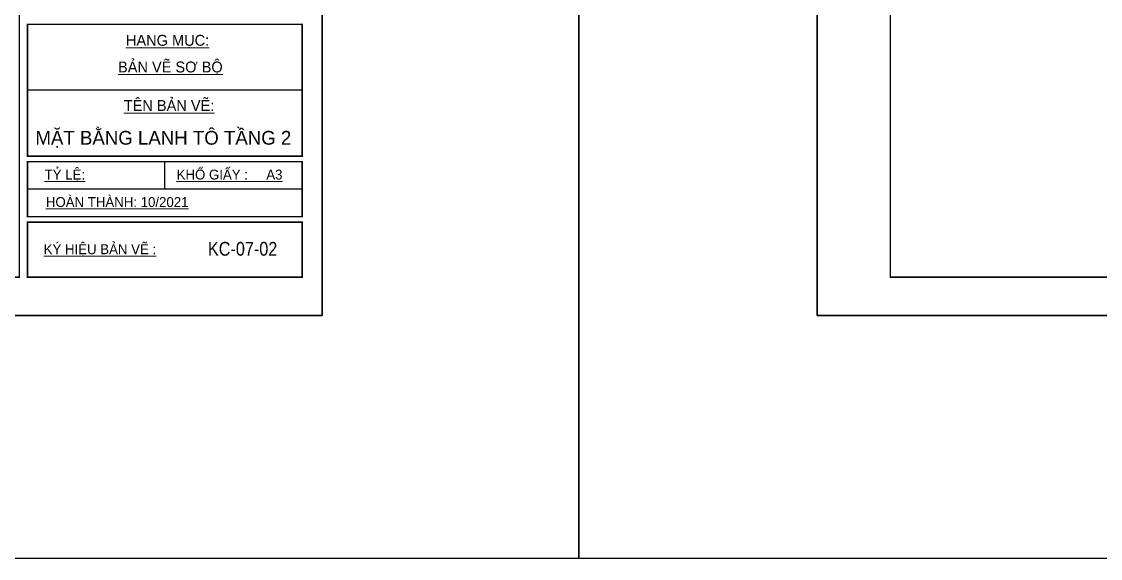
# Model space of a CAD drawing. Extents: x -2098986 to 943, y -1296280 to 73591.
# Drawn here: x -1641447 to -1629666, y -1280800 to -1274938 of the extents above; entities that cross this region are included whole.
import ezdxf
from ezdxf.enums import TextEntityAlignment as Align

# ---------------------------------------------------------------- set-up
doc = ezdxf.new("R2010")
doc.units = 0
doc.header["$LTSCALE"] = 150
doc.layers.get('Defpoints').update_dxf_attribs({"lineweight": 18})
for name, color, linetype, lineweight in [('05.Text', 253, 'Continuous', 18), ('11.Khung bo', 32, 'Continuous', 50), ('12.Khung', 36, 'Continuous', 25), ('G-ANNO-TTLB', 6, 'Continuous', 9), ('KCVN-THAY', 7, 'Continuous', 25)]:
    doc.layers.add(name, color=color, linetype=linetype, lineweight=lineweight)
doc.layers.add('Tpl_Bound', color=1, linetype='Continuous', plot=False)
doc.styles.add('vnarialH', font='')
doc.styles.add('VnAvantH', font='')
doc.styles.get('vnarialH').set_extended_font_data('.VnArialH')
doc.styles.get('VnAvantH').set_extended_font_data('.VnAvantH')

# ---------------------------------------------------------------- blocks, each defined once
blk = doc.blocks.new('*U4')
at = {"layer": 'KCVN-THAY', "color": 140}
blk.add_lwpolyline([(214871.76, 86966.68), (215381.8, 86966.68), (215381.8, 86579.68), (214871.76, 86579.68)], close=True, dxfattribs=at)
blk = doc.blocks.new('100')
at = {"layer": '11.Khung bo', "const_width": 26.7}
for points in [[(1860913, -945240), (1860913, -916940), (1896063, -916940), (1896063, -945240)], [(1860913, -945240), (1860913, -916940), (1896063, -916940), (1896063, -945240)], [(1860913, -945240), (1860913, -916940), (1896063, -916940), (1896063, -945240)], [(1896213, -943040), (1901213, -943040), (1901213, -940640), (1896213, -940640)], [(1896213, -943040), (1901213, -943040), (1901213, -940640), (1896213, -940640)], [(1896213, -943040), (1901213, -943040), (1901213, -940640), (1896213, -940640)], [(1896213, -944140), (1901213, -944140), (1901213, -943140), (1896213, -943140)], [(1896213, -944140), (1901213, -944140), (1901213, -943140), (1896213, -943140)], [(1896213, -944140), (1901213, -944140), (1901213, -943140), (1896213, -943140)], [(1896213, -945240), (1901213, -945240), (1901213, -944240), (1896213, -944240)], [(1896213, -945240), (1901213, -945240), (1901213, -944240), (1896213, -944240)], [(1896213, -945240), (1901213, -945240), (1901213, -944240), (1896213, -944240)]]:
    blk.add_lwpolyline(points, close=True, dxfattribs=at)
at = {"layer": '12.Khung'}
for p, q in [((1901213, -941840), (1896213, -941840)), ((1901213, -941840), (1896213, -941840)), ((1901213, -941840), (1896213, -941840)), ((1898713, -943640), (1898713, -943140)), ((1898713, -943640), (1898713, -943140)), ((1898713, -943640), (1898713, -943140)), ((1901213, -943640), (1896213, -943640)), ((1901213, -943640), (1896213, -943640)), ((1901213, -943640), (1896213, -943640))]:
    blk.add_line(p, q, dxfattribs=at)
blk.add_lwpolyline([(1901579, -945940), (1901579, -916240), (1859580, -916240), (1859580, -945940)], close=True, dxfattribs=at)
blk.add_lwpolyline([(1901579, -945940), (1901579, -916240), (1859580, -916240), (1859580, -945940)], close=True, dxfattribs=at)
blk.add_lwpolyline([(1901579, -945940), (1901579, -916240), (1859580, -916240), (1859580, -945940)], close=True, dxfattribs=at)
at = {"layer": '05.Text', "style": 'VnAvantH'}
for s, height, p in [('%%Uh¹ng môc:', 198, (1898005, -941030)), ('%%Uh¹ng môc:', 198, (1898005, -941030)), ('%%Uh¹ng môc:', 198, (1898005, -941030)), ('%%Ub¶n vÏ s¬ bé', 198, (1897861, -941515)), ('%%Ub¶n vÏ s¬ bé', 198, (1897861, -941515)), ('%%Ub¶n vÏ s¬ bé', 198, (1897861, -941515)), ('%%Utªn b¶n vÏ:', 198, (1897966, -942216)), ('%%Utªn b¶n vÏ:', 198, (1897966, -942216)), ('%%Utªn b¶n vÏ:', 198, (1897966, -942216)), ('%%Utû lÖ:', 180, (1896525, -943464)), ('%%UKHæ GIÊY :     A3', 180, (1898928, -943464)), ('%%Uhoµn thµnh: 10/2021', 180, (1896548, -943964)), ('%%Uký hiÖu b¶n vÏ :', 180, (1896508, -944823))]:
    blk.add_text(s, height=height, dxfattribs=at).set_placement(p)

msp = doc.modelspace()

# ---------------------------------------------------------------- linework, layer by layer
at = {"layer": 'Tpl_Bound', "color": 1}
for points in [[(-1663363, -1278147.9), (-1663363, -1260327.9), (-1638163, -1260327.9), (-1638163, -1278147.9)], [(-1632760.4, -1278147.9), (-1632760.4, -1260327.9), (-1607560.4, -1260327.9), (-1607560.4, -1278147.9)]]:
    msp.add_lwpolyline(points, close=True, dxfattribs=at)

# ---------------------------------------------------------------- block references
at = {"layer": '05.Text', "xscale": 0.6000055114637588, "yscale": 0.6000055114637588, "zscale": 0.6000055114637588}
for p in [(-2779121, -710578.8), (-2748518.5, -710578.8)]:
    msp.add_blockref('100', p, dxfattribs=at)
at = {"layer": 'Defpoints', "xscale": 60, "yscale": 60, "zscale": 60}
for p in [(-14558269.4, -6475580.3), (-14527666.9, -6475580.3)]:
    msp.add_blockref('*U4', p, dxfattribs=at)

# ---------------------------------------------------------------- texts
at = {"layer": 'G-ANNO-TTLB', "color": 3, "style": 'vnarialH'}
for s, width, p, p2 in [('mÆt b»ng lanh t« tÇng 2', 0.971573, (-1641296.2, -1276281.8), (-1638502, -1276281.8)), ('KC-07-02', 0.844492, (-1639412, -1277493.9), (-1638654.6, -1277493.9))]:
    msp.add_text(s, height=150, dxfattribs=dict(at, width=width)).set_placement(p, p2, align=Align.FIT)

doc.saveas('drawing.dxf')
